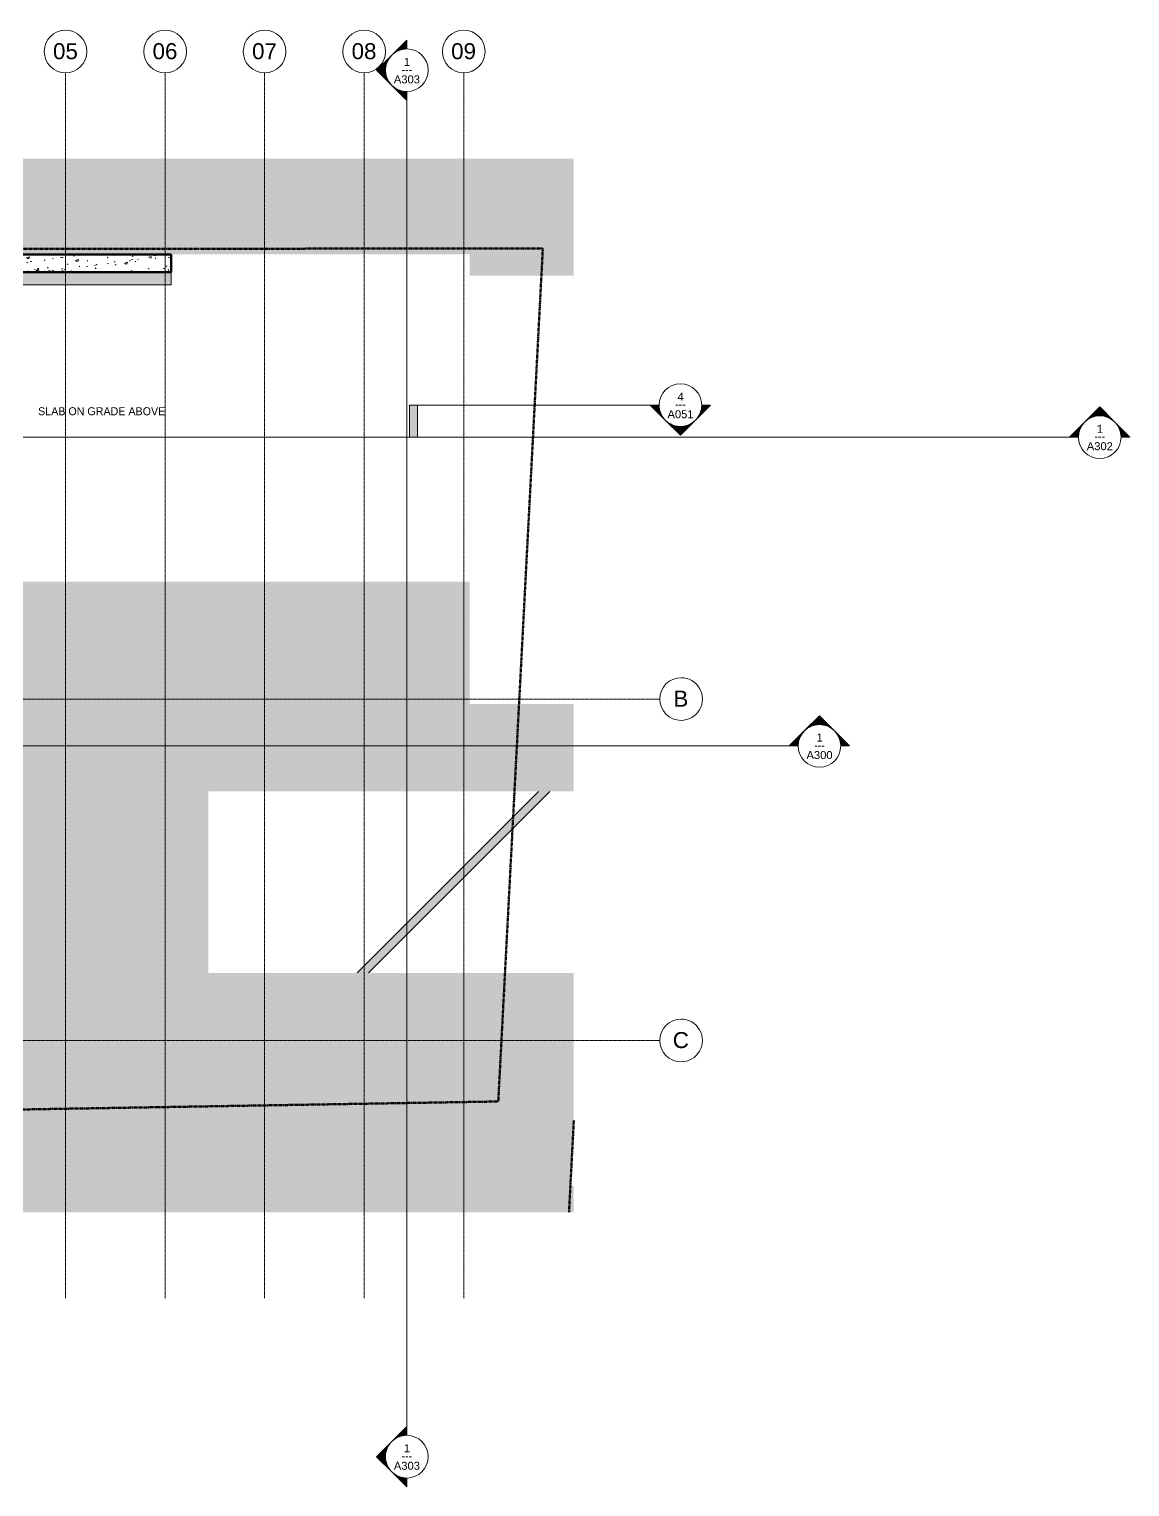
# Model space of a CAD drawing. Header units: inches. Extents: x -3304 to -1671, y 8184 to 9003.
# Drawn here: x -2290 to -1671, y 8184 to 9003 of the extents above; entities that cross this region are included whole.
import ezdxf

# ---------------------------------------------------------------- set-up
doc = ezdxf.new("R2010")
doc.units = ezdxf.units.IN
doc.header["$MEASUREMENT"] = 0
doc.linetypes.add('Double Dash 3_8_', pattern=[1, 0.375, -0.125, 0.125, -0.125, 0.125, -0.125])
doc.linetypes.add('Grid Line 1_2_', pattern=[0.875, 0.5, -0.125, 0.125, -0.125])
for name, color, linetype, lineweight in [('A-WALL-PATT-1', 111, 'Continuous', 9), ('C-PROP-LINE', 91, 'Double Dash 3_8_', 158), ('C-TOPO', 7, 'Continuous', 9), ('G-ANNO-SYMB-1', 111, 'Continuous', 9), ('G-ANNO-TEXT-1', 147, 'Continuous', 9), ('P-PIPE', 3, 'Continuous', 9), ('S-FNDN', 32, 'Continuous', 18), ('S-FNDN-1', 32, 'Continuous', 60), ('S-GRID-1', 1, 'Grid Line 1_2_', 9), ('S-GRID-IDEN', 1, 'Continuous', 9)]:
    doc.layers.add(name, color=color, linetype=linetype, lineweight=lineweight)
doc.styles.add('Arial_1', font='arial.ttf', dxfattribs={"height": 9})
doc.styles.add('Arial_2', font='arial.ttf', dxfattribs={"height": 4.5})
doc.styles.add('Century Gothic_1', font='ufonts.com_century-gothic.ttf', dxfattribs={"height": 4.5})

# ---------------------------------------------------------------- blocks, each defined once
blk = doc.blocks.new('Family - ___-1399760-FLOOR PLAN - BASEMENT')
at = {"layer": 'C-PROP-LINE'}
for p, q in [((8381.47, 3146.21), (8400.25, 2026.33)), ((8878.94, 3146.21), (8879.93, 2001.26)), ((8400.25, 2026.33), (8879.93, 2001.26)), ((8337.97, 1986.53), (8389.51, 1983.83))]:
    blk.add_line(p, q, dxfattribs=at)
blk = doc.blocks.new('Grid - Grid Head - Circle-50561-FLOOR PLAN - BASEMENT')
at = {"layer": 'S-GRID-IDEN'}
for start, end in [(360, 180), (180, 360)]:
    blk.add_arc((0, 0), 0.25, start, end, dxfattribs=at)
blk = doc.blocks.new('Section - Section Head - Filled-22785-FLOOR PLAN - BASEMENT')
at = {"layer": 'G-ANNO-SYMB-1'}
h = blk.add_hatch(color=256, dxfattribs=at)
edge = h.paths.add_edge_path(flags=0)
edge.add_line((-0.427, 0.177), (-0.25, 0.354))
edge.add_line((-0.25, 0.354), (-0.25, 0.25))
edge.add_arc((-0.25, 0), 0.25, 90, 135)
h = blk.add_hatch(color=256, dxfattribs=at)
edge = h.paths.add_edge_path(flags=0)
edge.add_arc((-0.25, 0), 0.25, 45, 90)
edge.add_line((-0.25, 0.25), (-0.25, 0.354))
edge.add_line((-0.25, 0.354), (-0.073, 0.177))
h = blk.add_hatch(color=256, dxfattribs=at)
edge = h.paths.add_edge_path(flags=0)
edge.add_arc((-0.25, 0), 0.25, 137.9216, 180)
edge.add_line((-0.5, 0), (-0.604, 0))
edge.add_line((-0.604, 0), (-0.436, 0.168))
h = blk.add_hatch(color=256, dxfattribs=at)
edge = h.paths.add_edge_path(flags=0)
edge.add_line((-0.064, 0.168), (0.104, 0))
edge.add_line((0.104, 0), (0, 0))
edge.add_arc((-0.25, 0), 0.25, 0, 42.0784)
for p, q in [((-0.25, 0.354), (-0.427, 0.177)), ((-0.25, 0.25), (-0.25, 0.354)), ((-0.073, 0.177), (-0.25, 0.354)), ((-0.25, 0.354), (-0.25, 0.25)), ((-0.436, 0.168), (-0.604, 0)), ((-0.604, 0), (-0.5, 0)), ((0.104, 0), (-0.064, 0.168)), ((0, 0), (0.104, 0))]:
    blk.add_line(p, q, dxfattribs=at)
for start, end in [(360, 180), (90, 135), (45, 90), (137.9216, 180), (180, 360), (0, 42.0784)]:
    blk.add_arc((-0.25, 0), 0.25, start, end, dxfattribs=at)
blk = doc.blocks.new('Section - 3_32_ x 3_8_-54337-FLOOR PLAN - BASEMENT')
at = {"layer": 'G-ANNO-SYMB-1'}
blk.add_hatch(color=256, dxfattribs=at).paths.add_polyline_path([(0, 0.375), (0, 0), (-0.09375, 0), (-0.09375, 0.375)], flags=0)
for p, q in [((0, 0.375), (-0.09375, 0.375)), ((-0.09375, 0.375), (-0.09375, 0)), ((0, 0), (0, 0.375)), ((-0.09375, 0), (0, 0))]:
    blk.add_line(p, q, dxfattribs=at)

msp = doc.modelspace()

# ---------------------------------------------------------------- hatches: boundary and pattern name
at = {"layer": 'A-WALL-PATT-1'}
h = msp.add_hatch(dxfattribs=at)
h.set_pattern_fill('FP_1', color=256, style=0, pattern_type=2)
h.set_pattern_definition([(50, (0, 0), (13.77135, -1.20496), [1.44, -15.84]), (355, (0, 0), (-2.66442, 14.442176), [1.152, -12.672]), (100.451, (1.148, -0.1), (11.107076, 13.237366), [1.224, -13.462]), (46.184, (0, 3.84), (20.491284, -3.17785), [2.16, -23.76]), (96.636, (1.708, 3.575), (17.94587, 18.703152), [1.836, -20.193]), (351.184, (0, 3.84), (17.94541, 18.702614), [1.728, -19.008]), (21, (1.92, 2.88), (11.460518, -7.730365), [1.44, -15.84]), (326, (1.92, 2.88), (4.671352, 13.923149), [1.152, -12.672]), (71.451, (2.875, 2.236), (16.13207, 6.192844), [1.224, -13.462]), (37.5, (0, 0), (0.233123, 6.3917502), [0.634, -11.885, 0.634, -12.23, -12.72]), (37.5, (0, 0), (0.233123, 6.3917502), [-25.382, 0.634, -12.086]), (7.5, (0, 0), (5.0507295, 7.573041), [0.634, -6.701, 0.634, -11.597, -4.848]), (7.5, (0, 0), (5.0507295, 7.573041), [-19.565, 0.634, -4.214]), (327.5, (-4.282, 0), (10.2495805, -0.4328898), [0.634, -4.166, 0.634, -14.342, -19.872]), (327.5, (-4.282, 0), (10.2495805, -0.4328898), [-19.776, 0.634, -19.238]), (317.5, (-6.202, 0), (11.19739, 1.922144), [0.634, -5.606, 0.634, -9.312, -14.112]), (317.5, (-6.202, 0), (11.19739, 1.922144), [-16.186, 0.634, -13.478])])
h.paths.add_polyline_path([(-2434.09332, 8866.56938), (-2210.33668, 8866.56938), (-2210.33784, 8876.56934), (-2469.33666, 8876.56934), (-2469.33668, 8866.56938), (-2441.88501, 8866.56938)], flags=0)
at = {"layer": 'C-TOPO'}
h = msp.add_hatch(color=256, dxfattribs=at)
h.paths.add_polyline_path([(-2247.65699, 8337.97127), (-1983.83208, 8337.97127), (-1983.83208, 8352.63611), (-1985.74988, 8352.81885), (-1983.83208, 8389.51382), (-1983.83208, 8472.56909), (-2189.53253, 8472.56909), (-2189.53253, 8574.56909), (-1983.83208, 8574.56909), (-1983.83208, 8623.81934), (-2042.33661, 8623.81934), (-2042.33661, 8692.56958), (-2325.58668, 8692.56958), (-2325.58668, 8638.29285), (-2326.33667, 8637.4834), (-2326.33667, 8546.54077), (-2325.58668, 8546.56625), (-2325.58668, 8534.9437), (-2326.33667, 8534.97949), (-2326.33667, 8398.56958), (-2630.33661, 8398.56958), (-2630.33668, 8422.53735), (-2631.11572, 8422.53735), (-2640.27979, 8422.75488), (-2799.8291, 8389.69189), (-2803.3786, 8389.43262), (-2815.74316, 8387.51147), (-2806.61975, 8380.62598), (-2806.61975, 8337.97127), (-2249.21635, 8337.97127)], flags=0)
h.paths.add_polyline_path([(-2020.35608, 8864.56934), (-1983.83208, 8864.56934), (-1983.83208, 8930.35915), (-2716.34917, 8930.35915), (-2715.33668, 8876.56934), (-2042.33661, 8876.56934), (-2042.33661, 8864.56934), (-2035.42859, 8864.56934)], flags=0)
h.paths.add_polyline_path([(-2896.30042, 8876.56934), (-2715.33674, 8876.56938), (-2716.34917, 8930.35915), (-2895.86923, 8930.35915), (-2871.86353, 8908.96582), (-2902.52545, 8876.9751), (-2903.10748, 8876.56938), (-2896.30038, 8876.56938)], flags=0)
at = {"layer": 'P-PIPE'}
for points in [[(-2102.51955, 8472.56909), (-2000.51955, 8574.56909), (-2003.70153, 8574.56909), (-2105.68691, 8472.56909), (-2103.22703, 8472.56909)], [(-2099.33757, 8472.56909), (-1997.33757, 8574.56909), (-2000.51955, 8574.56909), (-2102.51955, 8472.56909), (-2099.42973, 8472.56909)]]:
    msp.add_hatch(color=256, dxfattribs=at).paths.add_polyline_path(points, flags=0)
at = {"layer": 'S-FNDN'}
msp.add_hatch(color=256, dxfattribs=at).paths.add_polyline_path([(-2303.96997, 8859.56938), (-2210.33668, 8859.56938), (-2210.33668, 8866.56938), (-2464.33668, 8866.56938), (-2464.33667, 8859.56938), (-2419.72364, 8859.56938)], flags=0)

# ---------------------------------------------------------------- linework, layer by layer
at = {"layer": 'G-ANNO-SYMB-1'}
for p, q in [((-2077.79874, 8968.13152), (-2077.79874, 8212.51398)), ((-1935.85417, 8791.84586), (-2071.7658, 8791.84586)), ((-3275.15078, 8773.84586), (-1699.95307, 8773.84586)), ((-3275.15078, 8600.16698), (-1857.646, 8600.16698))]:
    msp.add_line(p, q, dxfattribs=at)
at = {"layer": 'P-PIPE'}
for p, q in [((-2003.70153, 8574.56909), (-2105.70153, 8472.56909)), ((-2099.33757, 8472.56909), (-1997.33757, 8574.56909))]:
    msp.add_line(p, q, dxfattribs=at)
at = {"layer": 'S-FNDN'}
for p in [(-2210.33668, 8866.56938), (-2464.33668, 8859.56938)]:
    msp.add_line(p, (-2210.33668, 8859.56938), dxfattribs=at)
at = {"layer": 'S-FNDN-1'}
for p, q in [((-2210.33668, 8876.56938), (-3074.33668, 8876.56938)), ((-2210.33668, 8866.56938), (-2210.33668, 8876.56938)), ((-2464.33668, 8866.56938), (-2210.33668, 8866.56938))]:
    msp.add_line(p, q, dxfattribs=at)
at = {"layer": 'S-GRID-1'}
for p, q in [((-2269.77418, 8289.59722), (-2269.77418, 8978.71797)), ((-2213.77418, 8289.59722), (-2213.77418, 8978.71797)), ((-2157.77418, 8289.59722), (-2157.77418, 8978.71797)), ((-2101.77418, 8289.59722), (-2101.77418, 8978.71797)), ((-2045.77418, 8289.59722), (-2045.77418, 8978.71797)), ((-3194.57025, 8626.56938), (-1935.47917, 8626.56938)), ((-3194.57025, 8434.56938), (-1935.47917, 8434.56938))]:
    msp.add_line(p, q, dxfattribs=at)

# ---------------------------------------------------------------- block references
at = {"layer": 'C-PROP-LINE', "rotation": 89.9999999999999}
msp.add_blockref('Family - ___-1399760-FLOOR PLAN - BASEMENT', (0, 0), dxfattribs=at)
at = {"layer": 'G-ANNO-SYMB-1', "extrusion": (0, 0, -1), "xscale": 47.99999999999997, "yscale": 47.99999999999997, "zscale": 47.99999999999997}
for name, p, rotation in [('Section - Section Head - Filled-22785-FLOOR PLAN - BASEMENT', (2077.79874, 8968.13152), 270.0000000000005), ('Section - 3_32_ x 3_8_-54337-FLOOR PLAN - BASEMENT', (2071.7658, 8791.84586), 180)]:
    msp.add_blockref(name, p, dxfattribs=dict(at, rotation=rotation))
at = {"layer": 'G-ANNO-SYMB-1', "xscale": 47.99999999999997, "yscale": 47.99999999999997, "zscale": 47.99999999999997}
for p, rotation in [((-1935.85417, 8791.84586), 180), ((-2077.79874, 8212.51398), 89.99999999999937)]:
    msp.add_blockref('Section - Section Head - Filled-22785-FLOOR PLAN - BASEMENT', p, dxfattribs=dict(at, rotation=rotation))
at = {"layer": 'G-ANNO-SYMB-1', "extrusion": (0, 0, -1), "xscale": 47.99999999999997, "yscale": 47.99999999999997, "zscale": 47.99999999999997}
for p in [(1699.95307, 8773.84586), (1857.646, 8600.16698)]:
    msp.add_blockref('Section - Section Head - Filled-22785-FLOOR PLAN - BASEMENT', p, dxfattribs=at)
at = {"layer": 'S-GRID-IDEN', "xscale": 47.99999999999997, "yscale": 47.99999999999997, "zscale": 47.99999999999997}
for p in [(-2269.77418, 8990.71797), (-2213.77418, 8990.71797), (-2157.77418, 8990.71797), (-2101.77418, 8990.71797), (-2045.77418, 8990.71797)]:
    msp.add_blockref('Grid - Grid Head - Circle-50561-FLOOR PLAN - BASEMENT', p, dxfattribs=at)
at = {"layer": 'S-GRID-IDEN', "xscale": 47.99999999999997, "yscale": 47.99999999999997, "zscale": 47.99999999999997, "rotation": 269.9999999999995}
for p in [(-1923.47917, 8626.56938), (-1923.47917, 8434.56938)]:
    msp.add_blockref('Grid - Grid Head - Circle-50561-FLOOR PLAN - BASEMENT', p, dxfattribs=at)

# ---------------------------------------------------------------- texts
at = {"layer": 'G-ANNO-SYMB-1', "char_height": 4.5, "attachment_point": 1}
for s, insert, width, style in [('1', (-2079.45923, 8987.08584), 4.242, 'Arial_2'), ('A303', (-2085.08127, 8977.26772), 17.877, 'Arial_2'), ('---', (-2080.78488, 8982.83249), 7.7265, 'Century Gothic_1'), ('4', (-1925.51466, 8798.80018), 4.242, 'Arial_2'), ('A051', (-1931.13671, 8788.98206), 17.877, 'Arial_2'), ('---', (-1926.84032, 8794.54683), 7.7265, 'Century Gothic_1'), ('1', (-1689.61356, 8780.80018), 4.242, 'Arial_2'), ('A302', (-1695.2356, 8770.98206), 17.877, 'Arial_2'), ('---', (-1690.93921, 8776.54683), 7.7265, 'Century Gothic_1'), ('1', (-1847.30649, 8607.1213), 4.242, 'Arial_2'), ('---', (-1848.63214, 8602.86796), 7.7265, 'Century Gothic_1'), ('A300', (-1852.92853, 8597.30318), 17.877, 'Arial_2'), ('1', (-2079.45923, 8207.4683), 4.242, 'Arial_2'), ('A303', (-2085.08127, 8197.65018), 17.877, 'Arial_2'), ('---', (-2080.78488, 8203.21495), 7.7265, 'Century Gothic_1')]:
    msp.add_mtext(s, dxfattribs=dict(at, insert=insert, width=width, style=style))
at = {"layer": 'G-ANNO-TEXT-1', "insert": (-2285.24455, 8790.63637), "char_height": 4.5, "width": 89.385, "attachment_point": 1, "style": 'Century Gothic_1'}
msp.add_mtext('SLAB ON GRADE ABOVE', dxfattribs=at)
at = {"layer": 'S-GRID-IDEN', "char_height": 9, "attachment_point": 1, "style": 'Arial_1'}
for s, insert, width in [('05', (-2276.84421, 8995.36194), 16.968), ('06', (-2220.84421, 8995.36194), 16.968), ('07', (-2164.84421, 8995.36194), 16.968), ('08', (-2108.84421, 8995.36194), 16.968), ('09', (-2052.84421, 8995.36194), 16.968), ('B', (-1927.77989, 8631.2644), 10.1505), ('C', (-1928.15784, 8439.2644), 11.0595)]:
    msp.add_mtext(s, dxfattribs=dict(at, insert=insert, width=width))

doc.saveas('drawing.dxf')
